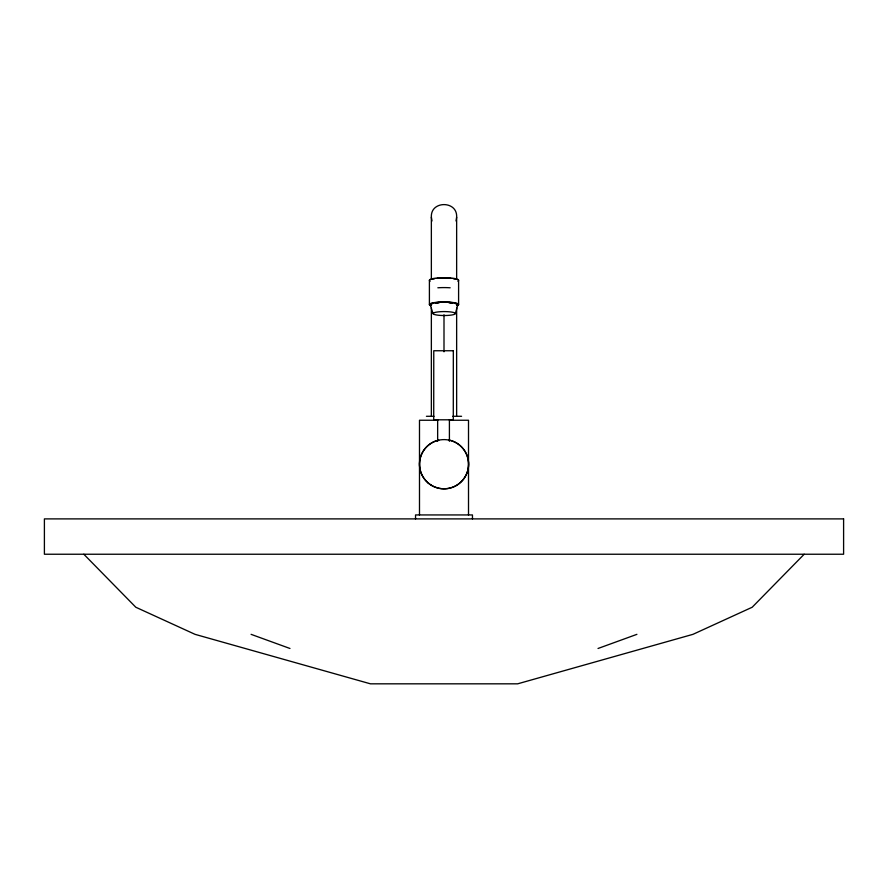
<?xml version="1.0" encoding="UTF-8"?>
<svg xmlns="http://www.w3.org/2000/svg" width="888" height="888" viewBox="0 0 888 888"><rect width="100%" height="100%" fill="white"/><g stroke="black" fill="none" stroke-linecap="round" stroke-linejoin="round"><path stroke-width="1.33" d="M456.643 217.183L456.021 220.99M455.355 313.597A11.167 1.976 0 0 0 438.816 311.821A11.167 1.976 0 0 0 438.417 315.24A11.167 1.976 0 0 0 455.355 313.597L457.919 304.651M804.184 554.234L752.18 607.248L692.94 634.343L517.649 683.827L370.463 683.827L195.06 634.343L135.82 607.248L83.816 554.234M598.024 648.484L636.907 634.343M426.418 416.294L433.999 416.294M452.791 416.294L461.582 416.294M437.662 420.246L419.491 420.246L419.491 514.94M450.338 420.246L468.509 420.246L468.509 514.94M251.093 634.343L289.976 648.484M430.136 304.662L433.067 313.664M431.979 220.99L431.357 217.183M472.46 518.892L472.46 514.94L415.54 514.94L415.54 518.892M458.596 280.231L458.596 304.573M456.643 278.899L456.643 216.85C457.342 200.522 430.658 200.522 431.357 216.85L431.357 278.899M456.643 308.125L456.643 416.294M449.406 419.802L449.406 441.325M444 314.807L444 351.792M437.651 419.802L437.651 441.325M431.357 308.125L431.357 416.294M429.404 280.231L429.404 304.573M427.783 482.639A24.753 24.753 0 0 1 425.707 447.841A24.409 24.409 0 0 1 438.75 440.104M448.951 440.026A24.409 24.409 0 0 1 460.295 445.721A24.753 24.753 0 0 1 462.371 480.541A24.409 24.409 0 0 1 427.772 482.65M437.851 287.79A12.787 1.643 0 0 1 450.149 287.79M432.7 279.265A12.643 2.231 0 0 1 434.676 278.754M437.096 278.388A12.643 2.231 0 0 1 450.904 278.388M453.324 278.754A12.643 2.231 0 0 1 455.3 279.265M430.225 281.119A14.608 2.575 0 0 1 444 277.689A14.608 2.575 0 0 1 457.775 281.119M431.579 304.118A12.643 2.231 0 0 1 432.845 303.485M435.586 302.875A12.643 2.231 0 0 1 439.049 302.486M448.951 302.486A12.643 2.231 0 0 1 452.414 302.875M455.156 303.485A12.643 2.231 0 0 1 456.421 304.118M431.113 305.75A14.608 2.575 0 0 1 444 301.964A14.608 2.575 0 0 1 456.887 305.75M435.653 303.252A11.178 1.976 0 0 1 439.149 302.764M448.917 302.73A11.178 1.976 0 0 1 452.503 303.197M431.157 305.405A13.842 2.353 0 0 1 444.133 302.186A13.842 2.353 0 0 1 456.798 305.439M453.291 350.749L433.766 350.749L433.721 419.802L453.291 419.802L453.324 350.749M843.6 518.892L44.4 518.892L44.4 554.234L843.6 554.234L843.6 518.892M431.39 485.27A24.587 24.587 0 0 0 468.62 464.602A24.587 24.587 0 0 0 432.101 442.69A24.587 24.587 0 0 0 431.39 485.27"/></g></svg>
